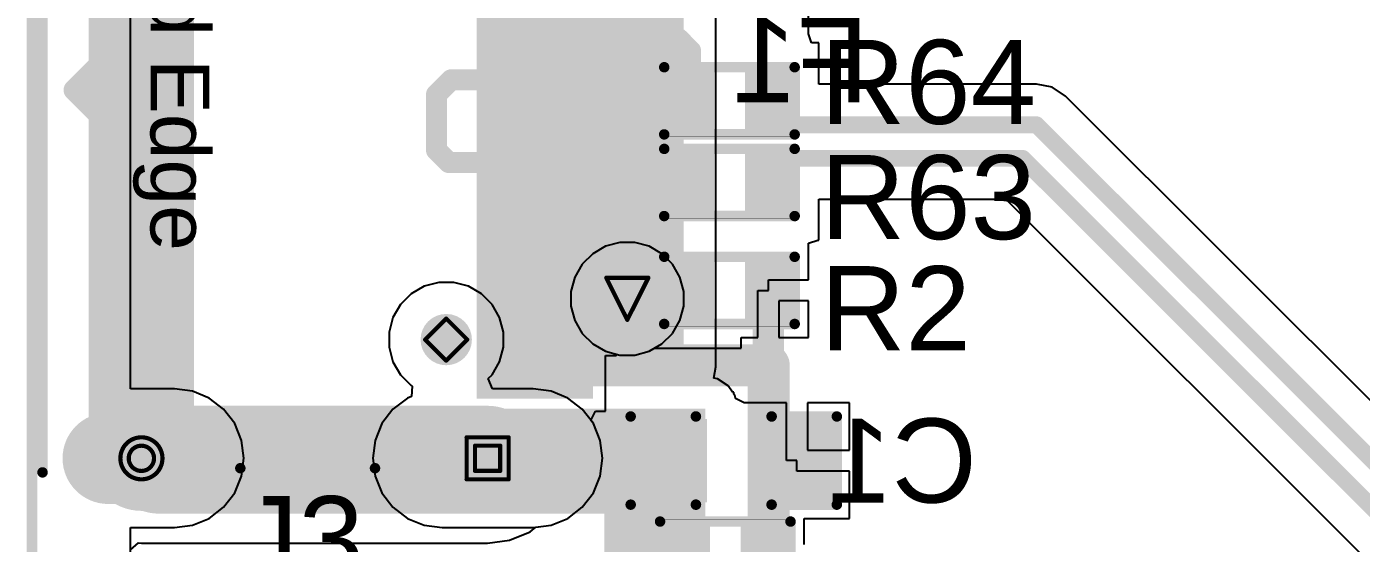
# Model space of a CAD drawing. Header units: inches. Extents: x -21 to 276, y -5 to 220.
# Drawn here: x -4.56 to 11.55, y 6.2 to 12.45 of the extents above; entities that cross this region are included whole.
import ezdxf

# ---------------------------------------------------------------- set-up
doc = ezdxf.new("R2010")
doc.units = ezdxf.units.IN
for name, color, linetype in [('Board_Outline', 216, 'Continuous'), ('Bottom Layer', 5, 'Continuous'), ('Bottom Overlay', 54, 'Continuous'), ('Bottom Paste', 16, 'Continuous'), ('Bottom Solder', 6, 'Continuous'), ('Drill Drawing', 1, 'Continuous'), ('Ground', 16, 'Continuous'), ('Multi-Layer', 9, 'Continuous'), ('Pad Holes', 156, 'Continuous'), ('Power + Signal', 76, 'Continuous'), ('Top Layer', 1, 'Continuous'), ('Top Overlay', 2, 'Continuous'), ('Top Paste', 8, 'Continuous'), ('Top Solder', 216, 'Continuous'), ('Via Holes', 16, 'Continuous')]:
    doc.layers.add(name, color=color, linetype=linetype)
doc.styles.add('Arial', font='', dxfattribs={"height": 0.2})
doc.styles.get('Arial').set_extended_font_data('Arial')

# ---------------------------------------------------------------- blocks, each defined once
blk = doc.blocks.new('R___0402_188')
at = {"layer": 'Top Layer'}
for points in [[(-0.699, -0.318), (-0.699, 0.318), (-0.241, 0.318), (-0.241, -0.318)], [(0.241, -0.318), (0.241, 0.318), (0.699, 0.318), (0.699, -0.318)]]:
    blk.add_hatch(color=1, dxfattribs=at).paths.add_polyline_path(points)
at = {"layer": 'Top Paste'}
for points in [[(-0.699, -0.318), (-0.699, 0.318), (-0.241, 0.318), (-0.241, -0.318)], [(0.241, -0.318), (0.241, 0.318), (0.699, 0.318), (0.699, -0.318)]]:
    blk.add_hatch(color=8, dxfattribs=at).paths.add_polyline_path(points)
at = {"layer": 'Top Solder'}
for points in [[(-0.754, -0.373), (-0.754, 0.373), (-0.186, 0.373), (-0.186, -0.373)], [(0.186, -0.373), (0.186, 0.373), (0.754, 0.373), (0.754, -0.373)]]:
    blk.add_hatch(color=216, dxfattribs=at).paths.add_polyline_path(points)
at = {"layer": 'Top Overlay'}
for points in [[(-0.787, -0.406, 0.127, 0.127, 0), (-0.787, 0.406, 0.127, 0.127, 0)], [(-0.787, 0.406, 0.127, 0.127, 0), (0.787, 0.406, 0.127, 0.127, 0)], [(0.787, -0.406, 0.127, 0.127, 0), (0.787, 0.406, 0.127, 0.127, 0)], [(-0.787, -0.406, 0.127, 0.127, 0), (0.787, -0.406, 0.127, 0.127, 0)], [(-0.813, -0.432, 0.00323, 0.00323, 0), (0.813, -0.432, 0.00323, 0.00323, 0)]]:
    blk.add_lwpolyline(points, format="xyseb", dxfattribs=at)
for points in [[(-0.819, 0.406, 0.0635, 0.0635, 1), (-0.756, 0.406, 0.0635, 0.0635, 1)], [(-0.819, 0.406, 0.0635, 0.0635, 1), (-0.756, 0.406, 0.0635, 0.0635, 1)], [(0.756, 0.406, 0.0635, 0.0635, 1), (0.819, 0.406, 0.0635, 0.0635, 1)], [(0.756, 0.406, 0.0635, 0.0635, 1), (0.819, 0.406, 0.0635, 0.0635, 1)], [(-0.819, -0.406, 0.0635, 0.0635, 1), (-0.756, -0.406, 0.0635, 0.0635, 1)], [(-0.819, -0.406, 0.0635, 0.0635, 1), (-0.756, -0.406, 0.0635, 0.0635, 1)], [(-0.814, -0.432, 0.00161, 0.00161, 1), (-0.812, -0.432, 0.00161, 0.00161, 1)], [(0.756, -0.406, 0.0635, 0.0635, 1), (0.819, -0.406, 0.0635, 0.0635, 1)], [(0.756, -0.406, 0.0635, 0.0635, 1), (0.819, -0.406, 0.0635, 0.0635, 1)], [(0.812, -0.432, 0.00161, 0.00161, 1), (0.814, -0.432, 0.00161, 0.00161, 1)]]:
    blk.add_lwpolyline(points, format="xyseb", close=True, dxfattribs=at)
blk = doc.blocks.new('R___0402_189')
at = {"layer": 'Top Layer'}
for points in [[(-0.699, -0.318), (-0.699, 0.318), (-0.241, 0.318), (-0.241, -0.318)], [(0.241, -0.318), (0.241, 0.318), (0.699, 0.318), (0.699, -0.318)]]:
    blk.add_hatch(color=1, dxfattribs=at).paths.add_polyline_path(points)
at = {"layer": 'Top Paste'}
for points in [[(-0.699, -0.318), (-0.699, 0.318), (-0.241, 0.318), (-0.241, -0.318)], [(0.241, -0.318), (0.241, 0.318), (0.699, 0.318), (0.699, -0.318)]]:
    blk.add_hatch(color=8, dxfattribs=at).paths.add_polyline_path(points)
at = {"layer": 'Top Solder'}
for points in [[(-0.754, -0.373), (-0.754, 0.373), (-0.186, 0.373), (-0.186, -0.373)], [(0.186, -0.373), (0.186, 0.373), (0.754, 0.373), (0.754, -0.373)]]:
    blk.add_hatch(color=216, dxfattribs=at).paths.add_polyline_path(points)
at = {"layer": 'Top Overlay'}
for points in [[(-0.787, -0.406, 0.127, 0.127, 0), (-0.787, 0.406, 0.127, 0.127, 0)], [(-0.787, 0.406, 0.127, 0.127, 0), (0.787, 0.406, 0.127, 0.127, 0)], [(0.787, -0.406, 0.127, 0.127, 0), (0.787, 0.406, 0.127, 0.127, 0)], [(-0.787, -0.406, 0.127, 0.127, 0), (0.787, -0.406, 0.127, 0.127, 0)], [(-0.813, -0.432, 0.00323, 0.00323, 0), (0.813, -0.432, 0.00323, 0.00323, 0)]]:
    blk.add_lwpolyline(points, format="xyseb", dxfattribs=at)
for points in [[(-0.819, 0.406, 0.0635, 0.0635, 1), (-0.756, 0.406, 0.0635, 0.0635, 1)], [(-0.819, 0.406, 0.0635, 0.0635, 1), (-0.756, 0.406, 0.0635, 0.0635, 1)], [(0.756, 0.406, 0.0635, 0.0635, 1), (0.819, 0.406, 0.0635, 0.0635, 1)], [(0.756, 0.406, 0.0635, 0.0635, 1), (0.819, 0.406, 0.0635, 0.0635, 1)], [(-0.819, -0.406, 0.0635, 0.0635, 1), (-0.756, -0.406, 0.0635, 0.0635, 1)], [(-0.819, -0.406, 0.0635, 0.0635, 1), (-0.756, -0.406, 0.0635, 0.0635, 1)], [(-0.814, -0.432, 0.00161, 0.00161, 1), (-0.812, -0.432, 0.00161, 0.00161, 1)], [(0.756, -0.406, 0.0635, 0.0635, 1), (0.819, -0.406, 0.0635, 0.0635, 1)], [(0.756, -0.406, 0.0635, 0.0635, 1), (0.819, -0.406, 0.0635, 0.0635, 1)], [(0.812, -0.432, 0.00161, 0.00161, 1), (0.814, -0.432, 0.00161, 0.00161, 1)]]:
    blk.add_lwpolyline(points, format="xyseb", close=True, dxfattribs=at)
blk = doc.blocks.new('R___0402_B_194')
at = {"layer": 'Bottom Layer'}
for points in [[(-0.241, 0.317), (-0.241, -0.318), (-0.699, -0.318), (-0.699, 0.317)], [(0.699, 0.317), (0.699, -0.318), (0.241, -0.318), (0.241, 0.317)]]:
    blk.add_hatch(color=5, dxfattribs=at).paths.add_polyline_path(points)
at = {"layer": 'Bottom Paste'}
for points in [[(-0.241, 0.317), (-0.241, -0.318), (-0.699, -0.318), (-0.699, 0.317)], [(0.699, 0.317), (0.699, -0.318), (0.241, -0.318), (0.241, 0.317)]]:
    blk.add_hatch(color=16, dxfattribs=at).paths.add_polyline_path(points)
at = {"layer": 'Bottom Solder'}
for points in [[(-0.186, 0.373), (-0.186, -0.373), (-0.754, -0.373), (-0.754, 0.373)], [(0.754, 0.373), (0.754, -0.373), (0.186, -0.373), (0.186, 0.373)]]:
    blk.add_hatch(color=6, dxfattribs=at).paths.add_polyline_path(points)
at = {"layer": 'Bottom Overlay'}
for points in [[(-0.787, -0.406, 0.127, 0.127, 0), (-0.787, 0.406, 0.127, 0.127, 0)], [(-0.787, 0.406, 0.127, 0.127, 0), (0.787, 0.406, 0.127, 0.127, 0)], [(-0.813, 0.432, 0.00323, 0.00323, 0), (0.813, 0.432, 0.00323, 0.00323, 0)], [(0.787, -0.406, 0.127, 0.127, 0), (0.787, 0.406, 0.127, 0.127, 0)], [(-0.787, -0.406, 0.127, 0.127, 0), (0.787, -0.406, 0.127, 0.127, 0)]]:
    blk.add_lwpolyline(points, format="xyseb", dxfattribs=at)
for points in [[(-0.819, 0.406, 0.0635, 0.0635, 1), (-0.756, 0.406, 0.0635, 0.0635, 1)], [(-0.819, 0.406, 0.0635, 0.0635, 1), (-0.756, 0.406, 0.0635, 0.0635, 1)], [(-0.814, 0.432, 0.00161, 0.00161, 1), (-0.812, 0.432, 0.00161, 0.00161, 1)], [(0.756, 0.406, 0.0635, 0.0635, 1), (0.819, 0.406, 0.0635, 0.0635, 1)], [(0.756, 0.406, 0.0635, 0.0635, 1), (0.819, 0.406, 0.0635, 0.0635, 1)], [(0.812, 0.432, 0.00161, 0.00161, 1), (0.814, 0.432, 0.00161, 0.00161, 1)], [(-0.819, -0.406, 0.0635, 0.0635, 1), (-0.756, -0.406, 0.0635, 0.0635, 1)], [(-0.819, -0.406, 0.0635, 0.0635, 1), (-0.756, -0.406, 0.0635, 0.0635, 1)], [(0.756, -0.406, 0.0635, 0.0635, 1), (0.819, -0.406, 0.0635, 0.0635, 1)], [(0.756, -0.406, 0.0635, 0.0635, 1), (0.819, -0.406, 0.0635, 0.0635, 1)]]:
    blk.add_lwpolyline(points, format="xyseb", close=True, dxfattribs=at)
blk = doc.blocks.new('R___0402_196')
at = {"layer": 'Top Layer'}
for points in [[(-0.699, -0.318), (-0.699, 0.318), (-0.241, 0.318), (-0.241, -0.318)], [(0.241, -0.318), (0.241, 0.318), (0.699, 0.318), (0.699, -0.318)]]:
    blk.add_hatch(color=1, dxfattribs=at).paths.add_polyline_path(points)
at = {"layer": 'Top Paste'}
for points in [[(-0.699, -0.318), (-0.699, 0.318), (-0.241, 0.318), (-0.241, -0.318)], [(0.241, -0.318), (0.241, 0.318), (0.699, 0.318), (0.699, -0.318)]]:
    blk.add_hatch(color=8, dxfattribs=at).paths.add_polyline_path(points)
at = {"layer": 'Top Solder'}
for points in [[(-0.754, -0.373), (-0.754, 0.373), (-0.186, 0.373), (-0.186, -0.373)], [(0.186, -0.373), (0.186, 0.373), (0.754, 0.373), (0.754, -0.373)]]:
    blk.add_hatch(color=216, dxfattribs=at).paths.add_polyline_path(points)
at = {"layer": 'Top Overlay'}
for points in [[(-0.787, 0.406, 0.127, 0.127, 0), (0.787, 0.406, 0.127, 0.127, 0)], [(-0.787, -0.406, 0.127, 0.127, 0), (-0.787, 0.406, 0.127, 0.127, 0)], [(0.787, -0.406, 0.127, 0.127, 0), (0.787, 0.406, 0.127, 0.127, 0)], [(-0.787, -0.406, 0.127, 0.127, 0), (0.787, -0.406, 0.127, 0.127, 0)], [(-0.813, -0.432, 0.00323, 0.00323, 0), (0.813, -0.432, 0.00323, 0.00323, 0)]]:
    blk.add_lwpolyline(points, format="xyseb", dxfattribs=at)
for points in [[(-0.819, 0.406, 0.0635, 0.0635, 1), (-0.756, 0.406, 0.0635, 0.0635, 1)], [(-0.819, 0.406, 0.0635, 0.0635, 1), (-0.756, 0.406, 0.0635, 0.0635, 1)], [(0.756, 0.406, 0.0635, 0.0635, 1), (0.819, 0.406, 0.0635, 0.0635, 1)], [(0.756, 0.406, 0.0635, 0.0635, 1), (0.819, 0.406, 0.0635, 0.0635, 1)], [(-0.819, -0.406, 0.0635, 0.0635, 1), (-0.756, -0.406, 0.0635, 0.0635, 1)], [(-0.819, -0.406, 0.0635, 0.0635, 1), (-0.756, -0.406, 0.0635, 0.0635, 1)], [(-0.814, -0.432, 0.00161, 0.00161, 1), (-0.812, -0.432, 0.00161, 0.00161, 1)], [(0.756, -0.406, 0.0635, 0.0635, 1), (0.819, -0.406, 0.0635, 0.0635, 1)], [(0.756, -0.406, 0.0635, 0.0635, 1), (0.819, -0.406, 0.0635, 0.0635, 1)], [(0.812, -0.432, 0.00161, 0.00161, 1), (0.814, -0.432, 0.00161, 0.00161, 1)]]:
    blk.add_lwpolyline(points, format="xyseb", close=True, dxfattribs=at)
blk = doc.blocks.new('TYPE_C_31_M_12__203')
at = {"layer": 'Bottom Layer'}
h = blk.add_hatch(color=5, dxfattribs=at)
edge = h.paths.add_edge_path()
edge.add_arc((7.525, -1.12), 0.45, 180, 360)
edge.add_line((7.975, -1.12), (7.975, -0.02))
edge.add_arc((7.525, -0.02), 0.45, 0, 180)
edge.add_line((7.075, -0.02), (7.075, -1.12))
h = blk.add_hatch(color=5, dxfattribs=at)
edge = h.paths.add_edge_path()
edge.add_arc((7.525, -5.15), 0.45, 180, 360)
edge.add_line((7.975, -5.15), (7.975, -4.35))
edge.add_arc((7.525, -4.35), 0.45, 0, 180)
edge.add_line((7.075, -4.35), (7.075, -5.15))
at = {"layer": 'Bottom Solder'}
h = blk.add_hatch(color=6, dxfattribs=at)
edge = h.paths.add_edge_path()
edge.add_arc((7.525, -1.12), 0.552, 180, 360)
edge.add_line((8.077, -1.12), (8.077, -0.02))
edge.add_arc((7.525, -0.02), 0.552, 0, 180)
edge.add_line((6.973, -0.02), (6.973, -1.12))
h = blk.add_hatch(color=6, dxfattribs=at)
edge = h.paths.add_edge_path()
edge.add_arc((6.09, -1.07), 0.102, 0, 360)
h = blk.add_hatch(color=6, dxfattribs=at)
edge = h.paths.add_edge_path()
edge.add_arc((7.525, -5.15), 0.552, 180, 360)
edge.add_line((8.077, -5.15), (8.077, -4.35))
edge.add_arc((7.525, -4.35), 0.552, 0, 180)
edge.add_line((6.973, -4.35), (6.973, -5.15))
at = {"layer": 'Ground'}
h = blk.add_hatch(color=16, dxfattribs=at)
edge = h.paths.add_edge_path()
edge.add_arc((7.525, -1.12), 0.45, 180, 360)
edge.add_line((7.975, -1.12), (7.975, -0.02))
edge.add_arc((7.525, -0.02), 0.45, 0, 180)
edge.add_line((7.075, -0.02), (7.075, -1.12))
h = blk.add_hatch(color=16, dxfattribs=at)
edge = h.paths.add_edge_path()
edge.add_arc((7.525, -5.15), 0.45, 180, 360)
edge.add_line((7.975, -5.15), (7.975, -4.35))
edge.add_arc((7.525, -4.35), 0.45, 0, 180)
edge.add_line((7.075, -4.35), (7.075, -5.15))
at = {"layer": 'Multi-Layer'}
h = blk.add_hatch(color=9, dxfattribs=at)
edge = h.paths.add_edge_path()
edge.add_arc((7.525, -1.12), 0.45, 180, 360)
edge.add_line((7.975, -1.12), (7.975, -0.02))
edge.add_arc((7.525, -0.02), 0.45, 0, 180)
edge.add_line((7.075, -0.02), (7.075, -1.12))
h = blk.add_hatch(color=9, dxfattribs=at)
edge = h.paths.add_edge_path()
edge.add_arc((7.525, -5.15), 0.45, 180, 360)
edge.add_line((7.975, -5.15), (7.975, -4.35))
edge.add_arc((7.525, -4.35), 0.45, 0, 180)
edge.add_line((7.075, -4.35), (7.075, -5.15))
at = {"layer": 'Pad Holes'}
h = blk.add_hatch(color=7, dxfattribs=at)
edge = h.paths.add_edge_path()
edge.add_arc((7.525, -1.12), 0.3, 180, 360)
edge.add_line((7.825, -1.12), (7.825, -0.02))
edge.add_arc((7.525, -0.02), 0.3, 0, 180)
edge.add_line((7.225, -0.02), (7.225, -1.12))
h = blk.add_hatch(color=7, dxfattribs=at)
edge = h.paths.add_edge_path()
edge.add_arc((6.09, -1.07), 0.31, 0, 360)
h = blk.add_hatch(color=7, dxfattribs=at)
edge = h.paths.add_edge_path()
edge.add_arc((7.525, -5.15), 0.3, 180, 360)
edge.add_line((7.825, -5.15), (7.825, -4.35))
edge.add_arc((7.525, -4.35), 0.3, 0, 180)
edge.add_line((7.225, -4.35), (7.225, -5.15))
at = {"layer": 'Power + Signal'}
h = blk.add_hatch(color=76, dxfattribs=at)
edge = h.paths.add_edge_path()
edge.add_arc((7.525, -1.12), 0.45, 180, 360)
edge.add_line((7.975, -1.12), (7.975, -0.02))
edge.add_arc((7.525, -0.02), 0.45, 0, 180)
edge.add_line((7.075, -0.02), (7.075, -1.12))
h = blk.add_hatch(color=76, dxfattribs=at)
edge = h.paths.add_edge_path()
edge.add_arc((7.525, -5.15), 0.45, 180, 360)
edge.add_line((7.975, -5.15), (7.975, -4.35))
edge.add_arc((7.525, -4.35), 0.45, 0, 180)
edge.add_line((7.075, -4.35), (7.075, -5.15))
at = {"layer": 'Top Layer'}
for points in [[(2.3, 0.6), (2.6, 0.6), (2.6, -0.6), (2.3, -0.6)], [(2.8, 0.6), (3.1, 0.6), (3.1, -0.6), (2.8, -0.6)], [(3.6, -0.6), (3.3, -0.6), (3.3, 0.6), (3.6, 0.6)], [(4.1, -0.6), (3.8, -0.6), (3.8, 0.6), (4.1, 0.6)], [(4.6, -0.6), (4.3, -0.6), (4.3, 0.6), (4.6, 0.6)], [(5.1, -0.6), (4.8, -0.6), (4.8, 0.6), (5.1, 0.6)], [(5.9, -0.6), (5.3, -0.6), (5.3, 0.6), (5.9, 0.6)], [(6.1, 0.6), (6.7, 0.6), (6.7, -0.6), (6.1, -0.6)]]:
    blk.add_hatch(color=1, dxfattribs=at).paths.add_polyline_path(points)
h = blk.add_hatch(color=1, dxfattribs=at)
edge = h.paths.add_edge_path()
edge.add_arc((7.525, -1.12), 0.45, 180, 360)
edge.add_line((7.975, -1.12), (7.975, -0.02))
edge.add_arc((7.525, -0.02), 0.45, 0, 180)
edge.add_line((7.075, -0.02), (7.075, -1.12))
h = blk.add_hatch(color=1, dxfattribs=at)
edge = h.paths.add_edge_path()
edge.add_arc((7.525, -5.15), 0.45, 180, 360)
edge.add_line((7.975, -5.15), (7.975, -4.35))
edge.add_arc((7.525, -4.35), 0.45, 0, 180)
edge.add_line((7.075, -4.35), (7.075, -5.15))
at = {"layer": 'Top Paste'}
for points in [[(2.3, 0.6), (2.6, 0.6), (2.6, -0.6), (2.3, -0.6)], [(2.8, 0.6), (3.1, 0.6), (3.1, -0.6), (2.8, -0.6)], [(3.6, -0.6), (3.3, -0.6), (3.3, 0.6), (3.6, 0.6)], [(4.1, -0.6), (3.8, -0.6), (3.8, 0.6), (4.1, 0.6)], [(4.6, -0.6), (4.3, -0.6), (4.3, 0.6), (4.6, 0.6)], [(5.1, -0.6), (4.8, -0.6), (4.8, 0.6), (5.1, 0.6)], [(5.9, -0.6), (5.3, -0.6), (5.3, 0.6), (5.9, 0.6)], [(6.1, 0.6), (6.7, 0.6), (6.7, -0.6), (6.1, -0.6)]]:
    blk.add_hatch(color=8, dxfattribs=at).paths.add_polyline_path(points)
at = {"layer": 'Top Solder'}
for points in [[(2.198, 0.702), (2.702, 0.702), (2.702, -0.702), (2.198, -0.702)], [(2.698, 0.702), (3.202, 0.702), (3.202, -0.702), (2.698, -0.702)], [(3.702, -0.702), (3.198, -0.702), (3.198, 0.702), (3.702, 0.702)], [(4.202, -0.702), (3.698, -0.702), (3.698, 0.702), (4.202, 0.702)], [(4.702, -0.702), (4.198, -0.702), (4.198, 0.702), (4.702, 0.702)], [(5.202, -0.702), (4.698, -0.702), (4.698, 0.702), (5.202, 0.702)], [(6.002, -0.702), (5.198, -0.702), (5.198, 0.702), (6.002, 0.702)], [(5.998, 0.702), (6.802, 0.702), (6.802, -0.702), (5.998, -0.702)]]:
    blk.add_hatch(color=216, dxfattribs=at).paths.add_polyline_path(points)
h = blk.add_hatch(color=216, dxfattribs=at)
edge = h.paths.add_edge_path()
edge.add_arc((7.525, -1.12), 0.552, 180, 360)
edge.add_line((8.077, -1.12), (8.077, -0.02))
edge.add_arc((7.525, -0.02), 0.552, 0, 180)
edge.add_line((6.973, -0.02), (6.973, -1.12))
h = blk.add_hatch(color=216, dxfattribs=at)
edge = h.paths.add_edge_path()
edge.add_arc((6.09, -1.07), 0.102, 0, 360)
h = blk.add_hatch(color=216, dxfattribs=at)
edge = h.paths.add_edge_path()
edge.add_arc((7.525, -5.15), 0.552, 180, 360)
edge.add_line((8.077, -5.15), (8.077, -4.35))
edge.add_arc((7.525, -4.35), 0.552, 0, 180)
edge.add_line((6.973, -4.35), (6.973, -5.15))
at = {"layer": 'Top Overlay'}
for points in [[(7.645, -3.556, 0.127, 0.127, 0), (7.645, -1.93, 0.127, 0.127, 0)], [(3.073, -5.258, 0.254, 0.254, 0), (3.073, -5.004, 0.254, 0.254, 0)], [(3.073, -5.563, 0.254, 0.254, 0), (2.769, -5.258, 0.254, 0.254, 0)], [(3.378, -5.258, 0.254, 0.254, 0), (2.769, -5.258, 0.254, 0.254, 0)], [(3.073, -5.563, 0.254, 0.254, 0), (3.378, -5.258, 0.254, 0.254, 0)], [(7.695, -5.944, 0.127, 0.127, 0), (-1.295, -5.944, 0.127, 0.127, 0)]]:
    blk.add_lwpolyline(points, format="xyseb", dxfattribs=at)
for points in [[(7.613, -1.93, 0.0635, 0.0635, 1), (7.676, -1.93, 0.0635, 0.0635, 1)], [(7.613, -3.556, 0.0635, 0.0635, 1), (7.676, -3.556, 0.0635, 0.0635, 1)], [(3.01, -5.004, 0.127, 0.127, 1), (3.137, -5.004, 0.127, 0.127, 1)], [(2.705, -5.258, 0.127, 0.127, 1), (2.832, -5.258, 0.127, 0.127, 1)], [(2.705, -5.258, 0.127, 0.127, 1), (2.832, -5.258, 0.127, 0.127, 1)], [(3.01, -5.258, 0.127, 0.127, 1), (3.137, -5.258, 0.127, 0.127, 1)], [(3.315, -5.258, 0.127, 0.127, 1), (3.442, -5.258, 0.127, 0.127, 1)], [(3.315, -5.258, 0.127, 0.127, 1), (3.442, -5.258, 0.127, 0.127, 1)], [(3.01, -5.563, 0.127, 0.127, 1), (3.137, -5.563, 0.127, 0.127, 1)], [(3.01, -5.563, 0.127, 0.127, 1), (3.137, -5.563, 0.127, 0.127, 1)], [(7.664, -5.944, 0.0635, 0.0635, 1), (7.727, -5.944, 0.0635, 0.0635, 1)]]:
    blk.add_lwpolyline(points, format="xyseb", close=True, dxfattribs=at)
at = {"layer": 'Top Overlay', "style": 'Arial'}
blk.add_text('Board Edge', height=0.7112, dxfattribs=at).set_placement((-0.229, -4.64))
blk = doc.blocks.new('C___0603_B_219')
at = {"layer": 'Bottom Layer'}
for points in [[(-1.143, -0.445), (-1.143, 0.445), (-0.381, 0.445), (-0.381, -0.445)], [(0.381, -0.445), (0.381, 0.445), (1.143, 0.445), (1.143, -0.445)]]:
    blk.add_hatch(color=5, dxfattribs=at).paths.add_polyline_path(points)
at = {"layer": 'Bottom Paste'}
for points in [[(-1.143, -0.445), (-1.143, 0.445), (-0.381, 0.445), (-0.381, -0.445)], [(0.381, -0.445), (0.381, 0.445), (1.143, 0.445), (1.143, -0.445)]]:
    blk.add_hatch(color=16, dxfattribs=at).paths.add_polyline_path(points)
at = {"layer": 'Bottom Solder'}
for points in [[(-1.203, -0.504), (-1.203, 0.504), (-0.321, 0.504), (-0.321, -0.504)], [(0.321, -0.504), (0.321, 0.504), (1.203, 0.504), (1.203, -0.504)]]:
    blk.add_hatch(color=6, dxfattribs=at).paths.add_polyline_path(points)
at = {"layer": 'Bottom Overlay'}
for points in [[(-0.457, 0.533, 0.127, 0.127, 0), (-1.245, 0.533, 0.127, 0.127, 0)], [(-1.245, 0.533, 0.127, 0.127, 0), (-1.245, -0.533, 0.127, 0.127, 0)], [(1.245, 0.533, 0.127, 0.127, 0), (0.457, 0.533, 0.127, 0.127, 0)], [(1.245, 0.533, 0.127, 0.127, 0), (1.245, -0.533, 0.127, 0.127, 0)], [(-0.457, -0.533, 0.127, 0.127, 0), (-1.245, -0.533, 0.127, 0.127, 0)], [(1.245, -0.533, 0.127, 0.127, 0), (0.457, -0.533, 0.127, 0.127, 0)]]:
    blk.add_lwpolyline(points, format="xyseb", dxfattribs=at)
for points in [[(-1.276, 0.533, 0.0635, 0.0635, 1), (-1.213, 0.533, 0.0635, 0.0635, 1)], [(-1.276, 0.533, 0.0635, 0.0635, 1), (-1.213, 0.533, 0.0635, 0.0635, 1)], [(-0.489, 0.533, 0.0635, 0.0635, 1), (-0.425, 0.533, 0.0635, 0.0635, 1)], [(0.425, 0.533, 0.0635, 0.0635, 1), (0.489, 0.533, 0.0635, 0.0635, 1)], [(1.213, 0.533, 0.0635, 0.0635, 1), (1.276, 0.533, 0.0635, 0.0635, 1)], [(1.213, 0.533, 0.0635, 0.0635, 1), (1.276, 0.533, 0.0635, 0.0635, 1)], [(-1.276, -0.533, 0.0635, 0.0635, 1), (-1.213, -0.533, 0.0635, 0.0635, 1)], [(-1.276, -0.533, 0.0635, 0.0635, 1), (-1.213, -0.533, 0.0635, 0.0635, 1)], [(-0.489, -0.533, 0.0635, 0.0635, 1), (-0.425, -0.533, 0.0635, 0.0635, 1)], [(0.425, -0.533, 0.0635, 0.0635, 1), (0.489, -0.533, 0.0635, 0.0635, 1)], [(1.213, -0.533, 0.0635, 0.0635, 1), (1.276, -0.533, 0.0635, 0.0635, 1)], [(1.213, -0.533, 0.0635, 0.0635, 1), (1.276, -0.533, 0.0635, 0.0635, 1)]]:
    blk.add_lwpolyline(points, format="xyseb", close=True, dxfattribs=at)

msp = doc.modelspace()

# ---------------------------------------------------------------- hatches: boundary and pattern name
at = {"layer": 'Bottom Layer'}
for points in [[(1.833, 8.332), (3.37, 8.332), (3.37, 14.774), (1.833, 14.774)], [(2.413, 4.826), (3.631, 4.826), (3.631, 7.829), (2.413, 7.829)]]:
    msp.add_hatch(color=5, dxfattribs=at).paths.add_polyline_path(points)
h = msp.add_hatch(color=5, dxfattribs=at)
edge = h.paths.add_edge_path()
edge.add_arc((2.689, 9.156), 0.3, 0, 360)
at = {"layer": 'Bottom Solder'}
h = msp.add_hatch(color=6, dxfattribs=at)
edge = h.paths.add_edge_path()
edge.add_arc((2.689, 9.156), 0.402, 0, 360)
at = {"layer": 'Ground'}
h = msp.add_hatch(color=16, dxfattribs=at)
edge = h.paths.add_edge_path()
edge.add_arc((2.689, 9.156), 0.3, 0, 360)
at = {"layer": 'Power + Signal'}
h = msp.add_hatch(color=76, dxfattribs=at)
edge = h.paths.add_edge_path()
edge.add_arc((2.689, 9.156), 0.3, 0, 360)
at = {"layer": 'Top Layer'}
h = msp.add_hatch(color=1, dxfattribs=at)
edge = h.paths.add_edge_path()
edge.add_arc((2.689, 9.156), 0.3, 0, 360)
at = {"layer": 'Top Solder'}
h = msp.add_hatch(color=216, dxfattribs=at)
edge = h.paths.add_edge_path()
edge.add_arc((2.689, 9.156), 0.402, 0, 360)
at = {"layer": 'Via Holes'}
h = msp.add_hatch(color=7, dxfattribs=at)
edge = h.paths.add_edge_path()
edge.add_arc((2.689, 9.156), 0.15, 0, 360)

# ---------------------------------------------------------------- linework, layer by layer
at = {"layer": 'Board_Outline'}
msp.add_lwpolyline([(-4.499, -4.518, 0.127, 0.127, 0), (-4.499, 95.482, 0.127, 0.127, 0)], format="xyseb", dxfattribs=at)
at = {"layer": 'Bottom Layer'}
for p, q in [((3.758, 8.332), (3.758, 12.568)), ((3.732, 8.198), (3.758, 8.332)), ((3.779, 8.188), (3.732, 8.198)), ((3.905, 8.104), (3.779, 8.188)), ((3.957, 8.026), (3.905, 8.104)), ((3.974, 8.026), (3.957, 8.026)), ((3.974, 8.002), (3.974, 8.026)), ((3.99, 7.978), (3.974, 8.002)), ((3.995, 7.951), (3.99, 7.978)), ((4.101, 7.899), (3.995, 7.951)), ((4.609, 7.899), (4.101, 7.899)), ((4.609, 7.201), (4.609, 7.899)), ((5.371, 7.899), (4.863, 7.899)), ((4.863, 7.899), (4.863, 7.328)), ((5.371, 7.328), (5.371, 7.899)), ((4.863, 7.328), (5.371, 7.328)), ((4.736, 7.201), (4.609, 7.201)), ((4.736, 7.074), (4.736, 7.201)), ((5.371, 7.074), (4.736, 7.074)), ((5.371, 6.502), (5.371, 7.074)), ((4.824, 6.185), (4.824, 6.502)), ((4.824, 6.502), (5.371, 6.502))]:
    msp.add_line(p, q, dxfattribs=at)
for points in [[(-3.177, 7.228, 1.27, 1.27, 0), (-3.177, 15.878, 1.27, 1.27, 0)], [(-2.962, 7.194, 1.27, 1.27, 0), (2.721, 7.194, 1.27, 1.27, 0)], [(3.212, 7.201, 0.254, 0.254, 0), (3.402, 7.01, 0.254, 0.254, 0)], [(3.402, 6.058, 0.254, 0.254, 0), (3.402, 7.01, 0.254, 0.254, 0)]]:
    msp.add_lwpolyline(points, format="xyseb", dxfattribs=at)
for points in [[(-3.495, 7.228, 0.635, 0.635, 1), (-2.86, 7.228, 0.635, 0.635, 1)], [(-3.28, 7.194, 0.635, 0.635, 1), (-2.645, 7.194, 0.635, 0.635, 1)], [(2.404, 7.194, 0.635, 0.635, 1), (3.039, 7.194, 0.635, 0.635, 1)], [(3.148, 7.201, 0.127, 0.127, 1), (3.275, 7.201, 0.127, 0.127, 1)], [(3.339, 7.01, 0.127, 0.127, 1), (3.466, 7.01, 0.127, 0.127, 1)], [(3.339, 7.01, 0.127, 0.127, 1), (3.466, 7.01, 0.127, 0.127, 1)]]:
    msp.add_lwpolyline(points, format="xyseb", close=True, dxfattribs=at)
at = {"layer": 'Drill Drawing'}
for points in [[(2.435, 9.41, 0.0508, 0.0508, 0), (2.943, 9.41, 0.0508, 0.0508, 0)], [(2.435, 9.41, 0.0508, 0.0508, 0), (2.689, 8.902, 0.0508, 0.0508, 0)], [(2.689, 8.902, 0.0508, 0.0508, 0), (2.943, 9.41, 0.0508, 0.0508, 0)], [(0.249, 8.663, 0.0508, 0.0508, 0), (0.503, 8.917, 0.0508, 0.0508, 0)], [(0.503, 8.917, 0.0508, 0.0508, 0), (0.757, 8.663, 0.0508, 0.0508, 0)], [(0.249, 8.663, 0.0508, 0.0508, 0), (0.503, 8.409, 0.0508, 0.0508, 0)], [(0.503, 8.409, 0.0508, 0.0508, 0), (0.757, 8.663, 0.0508, 0.0508, 0)], [(0.749, 7.482, 0.0508, 0.0508, 0), (1.257, 7.482, 0.0508, 0.0508, 0)], [(0.749, 6.974, 0.0508, 0.0508, 0), (0.749, 7.482, 0.0508, 0.0508, 0)], [(1.257, 6.974, 0.0508, 0.0508, 0), (1.257, 7.482, 0.0508, 0.0508, 0)], [(0.85, 7.381, 0.0508, 0.0508, 0), (1.155, 7.381, 0.0508, 0.0508, 0)], [(0.85, 7.076, 0.0508, 0.0508, 0), (0.85, 7.381, 0.0508, 0.0508, 0)], [(1.155, 7.076, 0.0508, 0.0508, 0), (1.155, 7.381, 0.0508, 0.0508, 0)], [(0.85, 7.076, 0.0508, 0.0508, 0), (1.155, 7.076, 0.0508, 0.0508, 0)], [(0.749, 6.974, 0.0508, 0.0508, 0), (1.257, 6.974, 0.0508, 0.0508, 0)]]:
    msp.add_lwpolyline(points, format="xyseb", dxfattribs=at)
for points in [[(2.422, 9.41, 0.0254, 0.0254, 1), (2.448, 9.41, 0.0254, 0.0254, 1)], [(2.422, 9.41, 0.0254, 0.0254, 1), (2.448, 9.41, 0.0254, 0.0254, 1)], [(2.93, 9.41, 0.0254, 0.0254, 1), (2.956, 9.41, 0.0254, 0.0254, 1)], [(2.93, 9.41, 0.0254, 0.0254, 1), (2.956, 9.41, 0.0254, 0.0254, 1)], [(0.49, 8.917, 0.0254, 0.0254, 1), (0.515, 8.917, 0.0254, 0.0254, 1)], [(0.49, 8.917, 0.0254, 0.0254, 1), (0.515, 8.917, 0.0254, 0.0254, 1)], [(2.676, 8.902, 0.0254, 0.0254, 1), (2.702, 8.902, 0.0254, 0.0254, 1)], [(2.676, 8.902, 0.0254, 0.0254, 1), (2.702, 8.902, 0.0254, 0.0254, 1)], [(0.236, 8.663, 0.0254, 0.0254, 1), (0.261, 8.663, 0.0254, 0.0254, 1)], [(0.236, 8.663, 0.0254, 0.0254, 1), (0.261, 8.663, 0.0254, 0.0254, 1)], [(0.744, 8.663, 0.0254, 0.0254, 1), (0.769, 8.663, 0.0254, 0.0254, 1)], [(0.744, 8.663, 0.0254, 0.0254, 1), (0.769, 8.663, 0.0254, 0.0254, 1)], [(0.49, 8.409, 0.0254, 0.0254, 1), (0.515, 8.409, 0.0254, 0.0254, 1)], [(0.49, 8.409, 0.0254, 0.0254, 1), (0.515, 8.409, 0.0254, 0.0254, 1)], [(-2.923, 7.228, 0.0508, 0.0508, 1), (-3.431, 7.228, 0.0508, 0.0508, 1)], [(0.736, 7.482, 0.0254, 0.0254, 1), (0.761, 7.482, 0.0254, 0.0254, 1)], [(0.736, 7.482, 0.0254, 0.0254, 1), (0.761, 7.482, 0.0254, 0.0254, 1)], [(1.244, 7.482, 0.0254, 0.0254, 1), (1.269, 7.482, 0.0254, 0.0254, 1)], [(1.244, 7.482, 0.0254, 0.0254, 1), (1.269, 7.482, 0.0254, 0.0254, 1)], [(-3.444, 7.228, 0.0254, 0.0254, 1), (-3.419, 7.228, 0.0254, 0.0254, 1)], [(-3.025, 7.228, 0.0508, 0.0508, 1), (-3.33, 7.228, 0.0508, 0.0508, 1)], [(-3.342, 7.228, 0.0254, 0.0254, 1), (-3.317, 7.228, 0.0254, 0.0254, 1)], [(-3.038, 7.228, 0.0254, 0.0254, 1), (-3.012, 7.228, 0.0254, 0.0254, 1)], [(-2.936, 7.228, 0.0254, 0.0254, 1), (-2.911, 7.228, 0.0254, 0.0254, 1)], [(0.838, 7.381, 0.0254, 0.0254, 1), (0.863, 7.381, 0.0254, 0.0254, 1)], [(0.838, 7.381, 0.0254, 0.0254, 1), (0.863, 7.381, 0.0254, 0.0254, 1)], [(1.142, 7.381, 0.0254, 0.0254, 1), (1.168, 7.381, 0.0254, 0.0254, 1)], [(1.142, 7.381, 0.0254, 0.0254, 1), (1.168, 7.381, 0.0254, 0.0254, 1)], [(0.838, 7.076, 0.0254, 0.0254, 1), (0.863, 7.076, 0.0254, 0.0254, 1)], [(0.838, 7.076, 0.0254, 0.0254, 1), (0.863, 7.076, 0.0254, 0.0254, 1)], [(1.142, 7.076, 0.0254, 0.0254, 1), (1.168, 7.076, 0.0254, 0.0254, 1)], [(1.142, 7.076, 0.0254, 0.0254, 1), (1.168, 7.076, 0.0254, 0.0254, 1)], [(0.736, 6.974, 0.0254, 0.0254, 1), (0.761, 6.974, 0.0254, 0.0254, 1)], [(0.736, 6.974, 0.0254, 0.0254, 1), (0.761, 6.974, 0.0254, 0.0254, 1)], [(1.244, 6.974, 0.0254, 0.0254, 1), (1.269, 6.974, 0.0254, 0.0254, 1)], [(1.244, 6.974, 0.0254, 0.0254, 1), (1.269, 6.974, 0.0254, 0.0254, 1)]]:
    msp.add_lwpolyline(points, format="xyseb", close=True, dxfattribs=at)
at = {"layer": 'Ground'}
for p, q in [((-3.309, 8.066), (-3.309, 15.04)), ((2.599, 9.837), (2.426, 9.791)), ((2.779, 9.837), (2.599, 9.837)), ((2.952, 9.791), (2.779, 9.837)), ((2.271, 9.701), (2.144, 9.574)), ((2.426, 9.791), (2.271, 9.701)), ((3.107, 9.701), (2.952, 9.791)), ((3.234, 9.574), (3.107, 9.701)), ((2.144, 9.574), (2.054, 9.419)), ((3.324, 9.419), (3.234, 9.574)), ((0.412, 9.354), (0.236, 9.307)), ((0.594, 9.354), (0.412, 9.354)), ((0.77, 9.307), (0.594, 9.354)), ((2.054, 9.419), (2.008, 9.246)), ((3.37, 9.246), (3.324, 9.419)), ((0.079, 9.216), (-0.05, 9.087)), ((0.236, 9.307), (0.079, 9.216)), ((0.927, 9.216), (0.77, 9.307)), ((1.056, 9.087), (0.927, 9.216)), ((2.008, 9.246), (2.008, 9.067)), ((3.37, 9.067), (3.37, 9.246)), ((-0.05, 9.087), (-0.141, 8.93)), ((1.147, 8.93), (1.056, 9.087)), ((2.008, 9.067), (2.054, 8.893)), ((3.324, 8.893), (3.37, 9.067)), ((-0.141, 8.93), (-0.188, 8.754)), ((1.194, 8.754), (1.147, 8.93)), ((2.054, 8.893), (2.144, 8.738)), ((3.234, 8.738), (3.324, 8.893)), ((-0.188, 8.754), (-0.188, 8.572)), ((1.194, 8.572), (1.194, 8.754)), ((2.144, 8.738), (2.271, 8.611)), ((3.107, 8.611), (3.234, 8.738)), ((-0.188, 8.572), (-0.141, 8.396)), ((1.147, 8.396), (1.194, 8.572)), ((2.271, 8.611), (2.426, 8.522)), ((2.952, 8.522), (3.107, 8.611)), ((-0.141, 8.396), (-0.05, 8.239)), ((1.056, 8.239), (1.147, 8.396)), ((2.426, 8.522), (2.599, 8.475)), ((2.599, 8.475), (2.779, 8.475)), ((2.779, 8.475), (2.952, 8.522)), ((-0.05, 8.239), (0.079, 8.11)), ((1.01, 8.193), (1.056, 8.239)), ((-2.777, 8.066), (-3.309, 8.066)), ((-2.56, 8.038), (-2.777, 8.066)), ((0.079, 8.11), (0.093, 8.102)), ((0.093, 8.102), (0.085, 7.975)), ((1.063, 8.066), (1.01, 8.193)), ((1.553, 8.066), (1.063, 8.066)), ((1.77, 8.038), (1.553, 8.066)), ((-2.358, 7.954), (-2.56, 8.038)), ((-2.185, 7.821), (-2.358, 7.954)), ((0.034, 7.954), (-0.14, 7.821)), ((0.085, 7.975), (0.034, 7.954)), ((1.972, 7.954), (1.77, 8.038)), ((2.145, 7.821), (1.972, 7.954)), ((-2.051, 7.647), (-2.185, 7.821)), ((-0.14, 7.821), (-0.273, 7.647)), ((2.279, 7.647), (2.145, 7.821)), ((-1.968, 7.445), (-2.051, 7.647)), ((-0.273, 7.647), (-0.357, 7.445)), ((2.362, 7.445), (2.279, 7.647)), ((-1.939, 7.228), (-1.968, 7.445)), ((-0.357, 7.445), (-0.385, 7.228)), ((2.391, 7.228), (2.362, 7.445)), ((-1.968, 7.011), (-1.939, 7.228)), ((-0.385, 7.228), (-0.357, 7.011)), ((2.362, 7.011), (2.391, 7.228)), ((-2.051, 6.809), (-1.968, 7.011)), ((-0.357, 7.011), (-0.273, 6.809)), ((2.279, 6.809), (2.362, 7.011)), ((-2.185, 6.636), (-2.051, 6.809)), ((-0.273, 6.809), (-0.14, 6.636)), ((2.145, 6.636), (2.279, 6.809)), ((-2.358, 6.502), (-2.185, 6.636)), ((-0.14, 6.636), (0.034, 6.502)), ((1.972, 6.502), (2.145, 6.636)), ((-2.56, 6.419), (-2.358, 6.502)), ((0.034, 6.502), (0.236, 6.419)), ((1.77, 6.419), (1.972, 6.502)), ((-3.309, 2.374), (-3.309, 6.39)), ((-3.309, 6.39), (-2.777, 6.39)), ((-2.777, 6.39), (-2.56, 6.419)), ((0.236, 6.419), (0.453, 6.39)), ((0.453, 6.39), (1.553, 6.39)), ((1.553, 6.39), (1.77, 6.419))]:
    msp.add_line(p, q, dxfattribs=at)
at = {"layer": 'Power + Signal'}
for p, q in [((-3.309, 8.066), (-3.309, 15.04)), ((2.599, 9.837), (2.426, 9.791)), ((2.779, 9.837), (2.599, 9.837)), ((2.952, 9.791), (2.779, 9.837)), ((2.271, 9.701), (2.144, 9.574)), ((2.426, 9.791), (2.271, 9.701)), ((3.107, 9.701), (2.952, 9.791)), ((3.234, 9.574), (3.107, 9.701)), ((2.144, 9.574), (2.054, 9.419)), ((3.324, 9.419), (3.234, 9.574)), ((0.412, 9.354), (0.236, 9.307)), ((0.594, 9.354), (0.412, 9.354)), ((0.77, 9.307), (0.594, 9.354)), ((2.054, 9.419), (2.008, 9.246)), ((3.37, 9.246), (3.324, 9.419)), ((0.079, 9.216), (-0.05, 9.087)), ((0.236, 9.307), (0.079, 9.216)), ((0.927, 9.216), (0.77, 9.307)), ((1.056, 9.087), (0.927, 9.216)), ((2.008, 9.246), (2.008, 9.067)), ((3.37, 9.067), (3.37, 9.246)), ((-0.05, 9.087), (-0.141, 8.93)), ((1.147, 8.93), (1.056, 9.087)), ((2.008, 9.067), (2.054, 8.893)), ((3.324, 8.893), (3.37, 9.067)), ((-0.141, 8.93), (-0.188, 8.754)), ((1.194, 8.754), (1.147, 8.93)), ((2.054, 8.893), (2.144, 8.738)), ((3.234, 8.738), (3.324, 8.893)), ((-0.188, 8.754), (-0.188, 8.572)), ((1.194, 8.572), (1.194, 8.754)), ((2.144, 8.738), (2.271, 8.611)), ((3.107, 8.611), (3.234, 8.738)), ((-0.188, 8.572), (-0.141, 8.396)), ((1.147, 8.396), (1.194, 8.572)), ((2.271, 8.611), (2.426, 8.522)), ((2.952, 8.522), (3.107, 8.611)), ((-0.141, 8.396), (-0.05, 8.239)), ((1.056, 8.239), (1.147, 8.396)), ((2.426, 8.522), (2.599, 8.475)), ((2.599, 8.475), (2.779, 8.475)), ((2.779, 8.475), (2.952, 8.522)), ((-0.05, 8.239), (0.079, 8.11)), ((1.01, 8.193), (1.056, 8.239)), ((-2.777, 8.066), (-3.309, 8.066)), ((-2.56, 8.038), (-2.777, 8.066)), ((0.079, 8.11), (0.093, 8.102)), ((0.093, 8.102), (0.085, 7.975)), ((1.063, 8.066), (1.01, 8.193)), ((1.553, 8.066), (1.063, 8.066)), ((1.77, 8.038), (1.553, 8.066)), ((-2.358, 7.954), (-2.56, 8.038)), ((-2.185, 7.821), (-2.358, 7.954)), ((0.034, 7.954), (-0.14, 7.821)), ((0.085, 7.975), (0.034, 7.954)), ((1.972, 7.954), (1.77, 8.038)), ((2.145, 7.821), (1.972, 7.954)), ((-2.051, 7.647), (-2.185, 7.821)), ((-0.14, 7.821), (-0.273, 7.647)), ((2.279, 7.647), (2.145, 7.821)), ((-1.968, 7.445), (-2.051, 7.647)), ((-0.273, 7.647), (-0.357, 7.445)), ((2.362, 7.445), (2.279, 7.647)), ((-1.939, 7.228), (-1.968, 7.445)), ((-0.357, 7.445), (-0.385, 7.228)), ((2.391, 7.228), (2.362, 7.445)), ((-1.968, 7.011), (-1.939, 7.228)), ((-0.385, 7.228), (-0.357, 7.011)), ((2.362, 7.011), (2.391, 7.228)), ((-2.051, 6.809), (-1.968, 7.011)), ((-0.357, 7.011), (-0.273, 6.809)), ((2.279, 6.809), (2.362, 7.011)), ((-2.185, 6.636), (-2.051, 6.809)), ((-0.273, 6.809), (-0.14, 6.636)), ((2.145, 6.636), (2.279, 6.809)), ((-2.358, 6.502), (-2.185, 6.636)), ((-0.14, 6.636), (0.034, 6.502)), ((1.972, 6.502), (2.145, 6.636)), ((-2.56, 6.419), (-2.358, 6.502)), ((0.034, 6.502), (0.236, 6.419)), ((1.77, 6.419), (1.972, 6.502)), ((-3.309, 2.374), (-3.309, 6.39)), ((-3.309, 6.39), (-2.777, 6.39)), ((-2.777, 6.39), (-2.56, 6.419)), ((0.236, 6.419), (0.453, 6.39)), ((0.453, 6.39), (1.553, 6.39)), ((1.553, 6.39), (1.77, 6.419))]:
    msp.add_line(p, q, dxfattribs=at)
at = {"layer": 'Top Layer'}
for p, q in [((4.875, 12.359), (4.875, 12.803)), ((4.913, 12.248), (4.875, 12.359)), ((4.875, 12.359), (4.875, 12.359)), ((5.002, 12.248), (4.913, 12.248)), ((5.002, 11.751), (5.002, 12.248)), ((7.629, 11.751), (5.002, 11.751)), ((7.818, 11.713), (7.629, 11.751)), ((7.977, 11.607), (7.818, 11.713)), ((12.365, 7.219), (7.977, 11.607)), ((5.002, 9.864), (5.002, 10.36)), ((5.002, 10.36), (7.257, 10.36)), ((7.257, 10.36), (11.645, 5.973)), ((4.875, 9.83), (4.988, 9.864)), ((4.875, 9.385), (4.875, 9.83)), ((4.988, 9.864), (5.002, 9.864)), ((4.392, 9.258), (4.392, 9.385)), ((4.392, 9.385), (4.875, 9.385)), ((4.265, 8.687), (4.265, 9.258)), ((4.265, 9.258), (4.392, 9.258)), ((4.875, 9.131), (4.519, 9.131)), ((4.519, 9.131), (4.519, 8.687)), ((4.875, 8.687), (4.875, 9.131)), ((2.952, 8.522), (3.018, 8.56)), ((3.018, 8.56), (4.062, 8.56)), ((4.062, 8.56), (4.062, 8.687)), ((4.062, 8.687), (4.265, 8.687)), ((4.519, 8.687), (4.875, 8.687)), ((2.427, 7.799), (2.427, 8.472)), ((2.427, 8.472), (2.554, 8.472)), ((2.554, 8.472), (2.569, 8.484)), ((2.554, 8.472), (2.554, 8.472)), ((2.569, 8.484), (2.599, 8.475)), ((2.599, 8.475), (2.779, 8.475)), ((2.779, 8.475), (2.952, 8.522)), ((2.25, 7.685), (2.306, 7.799)), ((2.306, 7.799), (2.427, 7.799)), ((2.279, 7.647), (2.25, 7.685)), ((2.362, 7.445), (2.279, 7.647)), ((2.391, 7.228), (2.362, 7.445)), ((2.362, 7.011), (2.391, 7.228)), ((2.279, 6.809), (2.362, 7.011)), ((2.145, 6.636), (2.279, 6.809)), ((1.972, 6.502), (2.145, 6.636)), ((1.77, 6.419), (1.972, 6.502)), ((1.268, 6.238), (1.515, 6.341)), ((1.515, 6.341), (1.585, 6.394)), ((1.585, 6.394), (1.77, 6.419)), ((-3.309, 6.124), (-3.213, 6.208)), ((-3.213, 6.208), (-3.177, 6.203)), ((-3.177, 6.203), (1.003, 6.203)), ((1.003, 6.203), (1.268, 6.238))]:
    msp.add_line(p, q, dxfattribs=at)
for points in [[(-3.177, 7.228, 1.27, 1.27, 0), (-3.177, 15.878, 1.27, 1.27, 0)], [(1.573, 12.303, 0.254, 0.254, 0), (3.304, 12.303, 0.254, 0.254, 0)], [(3.304, 12.303, 0.254, 0.254, 0), (3.452, 12.154, 0.254, 0.254, 0)], [(3.452, 11.468, 0.254, 0.254, 0), (3.452, 12.154, 0.254, 0.254, 0)], [(0.386, 11.626, 0.254, 0.254, 0), (0.563, 11.803, 0.254, 0.254, 0)], [(0.563, 11.803, 0.254, 0.254, 0), (1.573, 11.803, 0.254, 0.254, 0)], [(0.386, 10.952, 0.254, 0.254, 0), (0.386, 11.626, 0.254, 0.254, 0)], [(4.392, 11.46, 0.203, 0.203, 0), (4.392, 11.549, 0.203, 0.203, 0)], [(3.287, 11.303, 0.254, 0.254, 0), (3.452, 11.468, 0.254, 0.254, 0)], [(4.392, 11.46, 0.203, 0.203, 0), (4.594, 11.259, 0.203, 0.203, 0)], [(1.573, 11.303, 0.254, 0.254, 0), (3.287, 11.303, 0.254, 0.254, 0)], [(4.594, 11.259, 0.203, 0.203, 0), (7.629, 11.259, 0.203, 0.203, 0)], [(7.629, 11.259, 0.203, 0.203, 0), (12.161, 6.727, 0.203, 0.203, 0)], [(0.386, 10.952, 0.254, 0.254, 0), (0.535, 10.803, 0.254, 0.254, 0)], [(0.535, 10.803, 0.254, 0.254, 0), (3.287, 10.803, 0.254, 0.254, 0)], [(3.287, 10.803, 0.254, 0.254, 0), (3.452, 10.638, 0.254, 0.254, 0)], [(4.392, 10.651, 0.203, 0.203, 0), (4.594, 10.853, 0.203, 0.203, 0)], [(4.594, 10.853, 0.203, 0.203, 0), (7.461, 10.853, 0.203, 0.203, 0)], [(7.461, 10.853, 0.203, 0.203, 0), (11.993, 6.321, 0.203, 0.203, 0)], [(3.452, 10.562, 0.254, 0.254, 0), (3.452, 10.638, 0.254, 0.254, 0)], [(4.392, 10.562, 0.203, 0.203, 0), (4.392, 10.651, 0.203, 0.203, 0)], [(1.573, 9.803, 0.254, 0.254, 0), (2.996, 9.803, 0.254, 0.254, 0)], [(2.996, 9.803, 0.254, 0.254, 0), (3.452, 9.347, 0.254, 0.254, 0)], [(1.573, 9.153, 0.508, 0.508, 0), (1.576, 9.156, 0.508, 0.508, 0)], [(1.576, 9.156, 0.508, 0.508, 0), (2.691, 9.156, 0.508, 0.508, 0)], [(3.452, 9.258, 0.254, 0.254, 0), (3.452, 9.347, 0.254, 0.254, 0)], [(4.392, 8.357, 0.381, 0.381, 0), (4.392, 9.258, 0.381, 0.381, 0)], [(1.573, 8.353, 0.508, 0.508, 0), (4.396, 8.353, 0.508, 0.508, 0)], [(4.392, 8.357, 0.508, 0.508, 0), (4.396, 8.353, 0.508, 0.508, 0)], [(4.396, 5.207, 0.508, 0.508, 0), (4.396, 8.353, 0.508, 0.508, 0)], [(-3.177, 7.228, 1.27, 1.27, 0), (1.003, 7.228, 1.27, 1.27, 0)]]:
    msp.add_lwpolyline(points, format="xyseb", dxfattribs=at)
for points in [[(1.509, 12.303, 0.127, 0.127, 1), (1.636, 12.303, 0.127, 0.127, 1)], [(3.24, 12.303, 0.127, 0.127, 1), (3.367, 12.303, 0.127, 0.127, 1)], [(3.24, 12.303, 0.127, 0.127, 1), (3.367, 12.303, 0.127, 0.127, 1)], [(3.389, 12.154, 0.127, 0.127, 1), (3.516, 12.154, 0.127, 0.127, 1)], [(3.389, 12.154, 0.127, 0.127, 1), (3.516, 12.154, 0.127, 0.127, 1)], [(0.499, 11.803, 0.127, 0.127, 1), (0.626, 11.803, 0.127, 0.127, 1)], [(0.499, 11.803, 0.127, 0.127, 1), (0.626, 11.803, 0.127, 0.127, 1)], [(1.509, 11.803, 0.127, 0.127, 1), (1.636, 11.803, 0.127, 0.127, 1)], [(0.322, 11.626, 0.127, 0.127, 1), (0.449, 11.626, 0.127, 0.127, 1)], [(0.322, 11.626, 0.127, 0.127, 1), (0.449, 11.626, 0.127, 0.127, 1)], [(4.341, 11.549, 0.102, 0.102, 1), (4.443, 11.549, 0.102, 0.102, 1)], [(3.389, 11.468, 0.127, 0.127, 1), (3.516, 11.468, 0.127, 0.127, 1)], [(3.389, 11.468, 0.127, 0.127, 1), (3.516, 11.468, 0.127, 0.127, 1)], [(4.341, 11.46, 0.102, 0.102, 1), (4.443, 11.46, 0.102, 0.102, 1)], [(4.341, 11.46, 0.102, 0.102, 1), (4.443, 11.46, 0.102, 0.102, 1)], [(1.509, 11.303, 0.127, 0.127, 1), (1.636, 11.303, 0.127, 0.127, 1)], [(3.224, 11.303, 0.127, 0.127, 1), (3.351, 11.303, 0.127, 0.127, 1)], [(3.224, 11.303, 0.127, 0.127, 1), (3.351, 11.303, 0.127, 0.127, 1)], [(4.543, 11.259, 0.102, 0.102, 1), (4.644, 11.259, 0.102, 0.102, 1)], [(4.543, 11.259, 0.102, 0.102, 1), (4.644, 11.259, 0.102, 0.102, 1)], [(7.578, 11.259, 0.102, 0.102, 1), (7.68, 11.259, 0.102, 0.102, 1)], [(7.578, 11.259, 0.102, 0.102, 1), (7.68, 11.259, 0.102, 0.102, 1)], [(0.322, 10.952, 0.127, 0.127, 1), (0.449, 10.952, 0.127, 0.127, 1)], [(0.322, 10.952, 0.127, 0.127, 1), (0.449, 10.952, 0.127, 0.127, 1)], [(0.471, 10.803, 0.127, 0.127, 1), (0.598, 10.803, 0.127, 0.127, 1)], [(0.471, 10.803, 0.127, 0.127, 1), (0.598, 10.803, 0.127, 0.127, 1)], [(3.224, 10.803, 0.127, 0.127, 1), (3.351, 10.803, 0.127, 0.127, 1)], [(3.224, 10.803, 0.127, 0.127, 1), (3.351, 10.803, 0.127, 0.127, 1)], [(4.543, 10.853, 0.102, 0.102, 1), (4.644, 10.853, 0.102, 0.102, 1)], [(4.543, 10.853, 0.102, 0.102, 1), (4.644, 10.853, 0.102, 0.102, 1)], [(7.41, 10.853, 0.102, 0.102, 1), (7.512, 10.853, 0.102, 0.102, 1)], [(7.41, 10.853, 0.102, 0.102, 1), (7.512, 10.853, 0.102, 0.102, 1)], [(3.389, 10.638, 0.127, 0.127, 1), (3.516, 10.638, 0.127, 0.127, 1)], [(3.389, 10.638, 0.127, 0.127, 1), (3.516, 10.638, 0.127, 0.127, 1)], [(3.389, 10.562, 0.127, 0.127, 1), (3.516, 10.562, 0.127, 0.127, 1)], [(4.341, 10.651, 0.102, 0.102, 1), (4.443, 10.651, 0.102, 0.102, 1)], [(4.341, 10.651, 0.102, 0.102, 1), (4.443, 10.651, 0.102, 0.102, 1)], [(4.341, 10.562, 0.102, 0.102, 1), (4.443, 10.562, 0.102, 0.102, 1)], [(1.509, 9.803, 0.127, 0.127, 1), (1.636, 9.803, 0.127, 0.127, 1)], [(2.933, 9.803, 0.127, 0.127, 1), (3.06, 9.803, 0.127, 0.127, 1)], [(2.933, 9.803, 0.127, 0.127, 1), (3.06, 9.803, 0.127, 0.127, 1)], [(1.446, 9.153, 0.254, 0.254, 1), (1.7, 9.153, 0.254, 0.254, 1)], [(1.449, 9.156, 0.254, 0.254, 1), (1.703, 9.156, 0.254, 0.254, 1)], [(1.449, 9.156, 0.254, 0.254, 1), (1.703, 9.156, 0.254, 0.254, 1)], [(2.564, 9.156, 0.254, 0.254, 1), (2.818, 9.156, 0.254, 0.254, 1)], [(3.389, 9.347, 0.127, 0.127, 1), (3.516, 9.347, 0.127, 0.127, 1)], [(3.389, 9.347, 0.127, 0.127, 1), (3.516, 9.347, 0.127, 0.127, 1)], [(3.389, 9.258, 0.127, 0.127, 1), (3.516, 9.258, 0.127, 0.127, 1)], [(4.297, 9.258, 0.191, 0.191, 1), (4.487, 9.258, 0.191, 0.191, 1)], [(1.446, 8.353, 0.254, 0.254, 1), (1.7, 8.353, 0.254, 0.254, 1)], [(4.265, 8.357, 0.254, 0.254, 1), (4.519, 8.357, 0.254, 0.254, 1)], [(4.269, 8.353, 0.254, 0.254, 1), (4.523, 8.353, 0.254, 0.254, 1)], [(4.269, 8.353, 0.254, 0.254, 1), (4.523, 8.353, 0.254, 0.254, 1)], [(4.269, 8.353, 0.254, 0.254, 1), (4.523, 8.353, 0.254, 0.254, 1)], [(4.297, 8.357, 0.191, 0.191, 1), (4.487, 8.357, 0.191, 0.191, 1)], [(-3.495, 7.228, 0.635, 0.635, 1), (-2.86, 7.228, 0.635, 0.635, 1)], [(-3.495, 7.228, 0.635, 0.635, 1), (-2.86, 7.228, 0.635, 0.635, 1)], [(0.685, 7.228, 0.635, 0.635, 1), (1.32, 7.228, 0.635, 0.635, 1)]]:
    msp.add_lwpolyline(points, format="xyseb", close=True, dxfattribs=at)

# ---------------------------------------------------------------- block references
for name, p, rotation in [('TYPE_C_31_M_12__203', (1.573, 14.753), 270), ('C___0603_B_219', (3.974, 7.201), 180)]:
    msp.add_blockref(name, p, dxfattribs=dict(rotation=rotation))
for name, p in [('R___0402_188', (3.922, 11.549)), ('R___0402_189', (3.922, 10.562)), ('R___0402_196', (3.922, 9.258)), ('R___0402_B_194', (3.872, 6.058))]:
    msp.add_blockref(name, p)

# ---------------------------------------------------------------- texts
at = {"layer": 'Bottom Overlay', "style": 'Arial', "text_generation_flag": 2}
for s, p in [('F1', (5.605, 11.532)), ('C1', (6.911, 6.693))]:
    msp.add_text(s, height=1.016, dxfattribs=at).set_placement(p)
at = {"layer": 'Top Overlay', "style": 'Arial'}
for s, p in [('R64', (5.019, 11.27)), ('R63', (5.019, 9.877)), ('R2', (5.021, 8.535)), ('J3', (-1.991, 5.755))]:
    msp.add_text(s, height=1.016, dxfattribs=at).set_placement(p)

doc.saveas('drawing.dxf')
